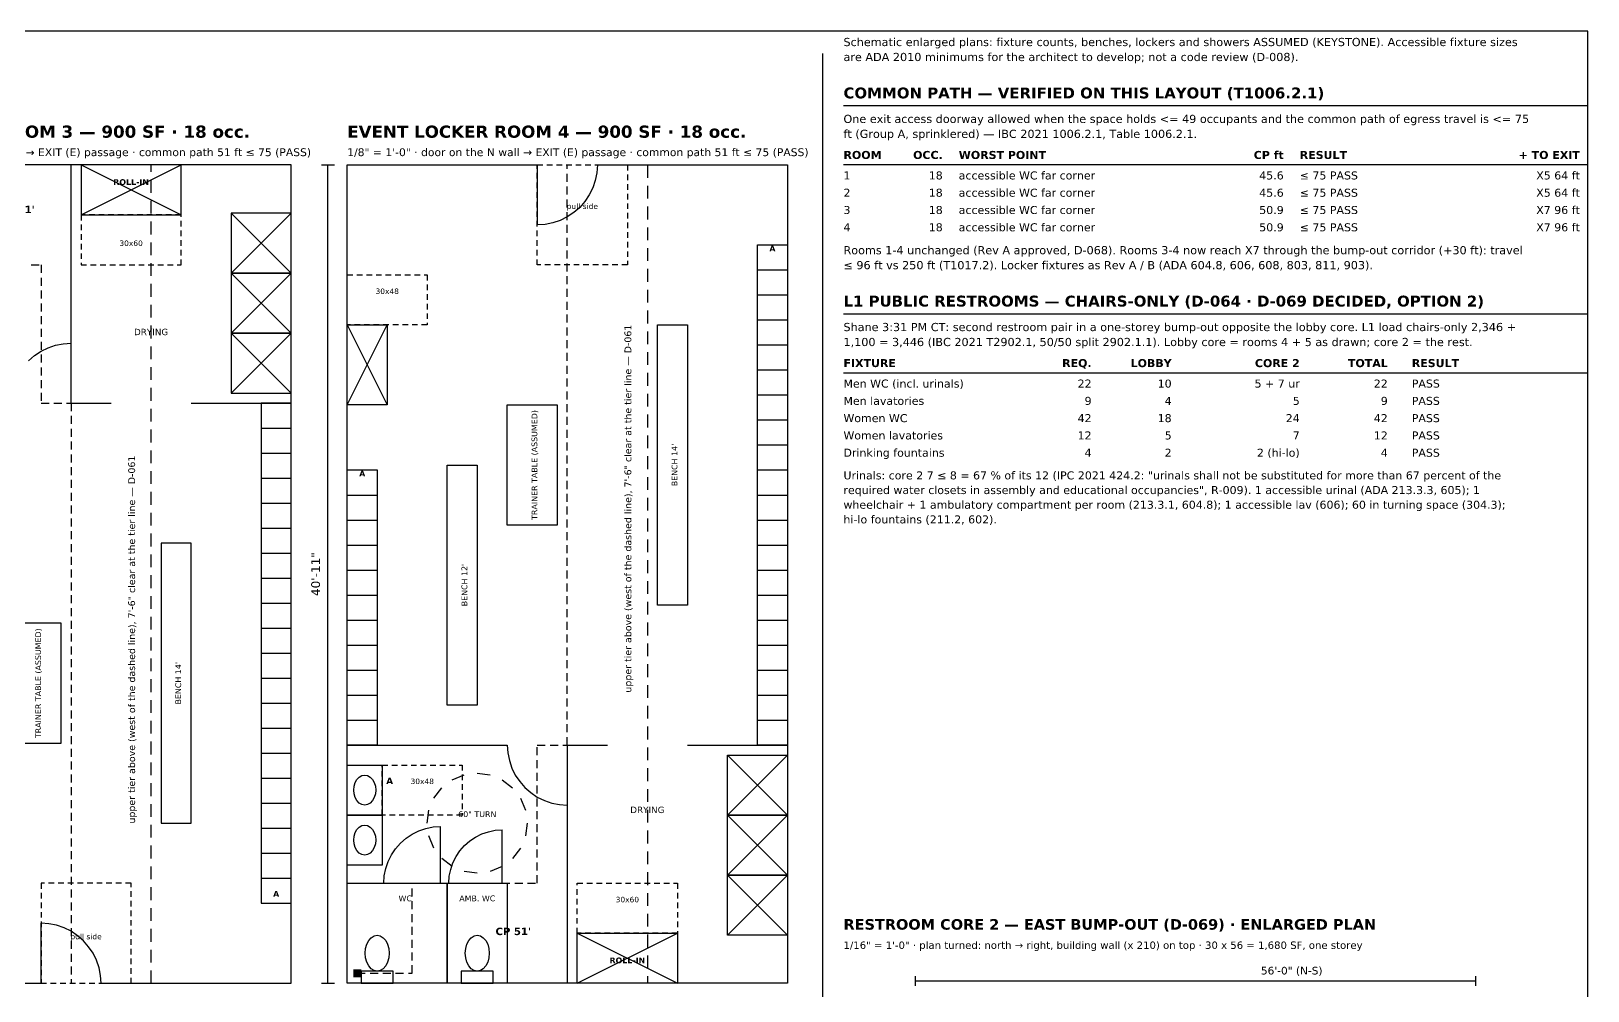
# Model space of a CAD drawing. Header units: inches. Extents: x 0.5 to 16.5, y 0.5 to 10.5.
# Drawn here: x 6.78 to 16.5, y 4.5 to 10.5 of the extents above; entities that cross this region are included whole.
import ezdxf
from ezdxf.enums import TextEntityAlignment as Align

# ---------------------------------------------------------------- set-up
doc = ezdxf.new("R2010")
doc.units = ezdxf.units.IN
doc.header["$MEASUREMENT"] = 0
for name, color, linetype in [('A-ANNO-DIMS', 7, 'Continuous'), ('A-ANNO-TEXT', 7, 'Continuous'), ('A-CLER-ADA', 7, 'Continuous'), ('A-DOOR', 7, 'Continuous'), ('A-WALL', 7, 'Continuous'), ('A-WALL-PRTN', 7, 'Continuous'), ('G-ANNO-TABL', 7, 'Continuous'), ('G-ANNO-TTLB', 7, 'Continuous'), ('LS-CPTH', 7, 'Continuous'), ('P-FIXT', 7, 'Continuous')]:
    doc.layers.add(name, color=color, linetype=linetype)
doc.styles.add('KS-BOLD', font='DejaVuSans-Bold.ttf')
doc.styles.add('KS-REG', font='DejaVuSans.ttf')

msp = doc.modelspace()

# ---------------------------------------------------------------- hatches: boundary and pattern name
at = {"layer": 'LS-CPTH', "true_color": 0x000000}
msp.add_hatch(color=7, dxfattribs=at).paths.add_polyline_path([(8.7875, 4.5875), (8.8375, 4.5875), (8.8375, 4.6375), (8.7875, 4.6375)])

# ---------------------------------------------------------------- linework, layer by layer
at = {"layer": 'A-ANNO-DIMS'}
for p, q in [((8.59, 9.6638), (8.67, 9.6638)), ((8.63, 4.55), (8.63, 9.6638)), ((12.3, 4.535), (12.3, 4.595)), ((15.8, 4.535), (15.8, 4.595)), ((8.59, 4.55), (8.67, 4.55)), ((12.3, 4.565), (15.8, 4.565))]:
    msp.add_line(p, q, dxfattribs=at)
at = {"layer": 'A-ANNO-TEXT'}
for p, q in [((11.72, 10.36), (11.72, 1.95)), ((11.85, 10.0346), (16.5, 10.0346)), ((7.525, 9.62), (7.525, 9.6638)), ((10.625, 9.6638), (10.625, 9.5838)), ((7.525, 9.49), (7.525, 9.57)), ((10.625, 9.5337), (10.625, 9.4537)), ((7.525, 9.36), (7.525, 9.44)), ((10.625, 9.4038), (10.625, 9.3238)), ((7.525, 9.23), (7.525, 9.31)), ((10.625, 9.2737), (10.625, 9.1937)), ((7.525, 9.1), (7.525, 9.18)), ((10.625, 9.1438), (10.625, 9.0638)), ((7.525, 8.97), (7.525, 9.05)), ((10.625, 9.0137), (10.625, 8.9337)), ((7.525, 8.84), (7.525, 8.92)), ((10.625, 8.8838), (10.625, 8.8038)), ((7.525, 8.71), (7.525, 8.79)), ((10.625, 8.7538), (10.625, 8.6738)), ((7.525, 8.58), (7.525, 8.66)), ((11.85, 8.7339), (16.5, 8.7339)), ((10.625, 8.6238), (10.625, 8.5437)), ((7.525, 8.45), (7.525, 8.53)), ((10.625, 8.4938), (10.625, 8.4138)), ((7.525, 8.32), (7.525, 8.4)), ((10.625, 8.3637), (10.625, 8.2837)), ((7.525, 8.19), (7.525, 8.27)), ((10.625, 8.2338), (10.625, 8.1538)), ((7.525, 8.06), (7.525, 8.14)), ((10.625, 8.1037), (10.625, 8.0237)), ((7.525, 7.93), (7.525, 8.01)), ((7.525, 7.8), (7.525, 7.88)), ((10.625, 7.9737), (10.625, 7.8937)), ((10.625, 7.8438), (10.625, 7.7637)), ((7.525, 7.67), (7.525, 7.75)), ((10.625, 7.7137), (10.625, 7.6337)), ((7.525, 7.54), (7.525, 7.62)), ((7.525, 7.41), (7.525, 7.49)), ((10.625, 7.5838), (10.625, 7.5038)), ((10.625, 7.4537), (10.625, 7.3737)), ((7.525, 7.28), (7.525, 7.36)), ((10.625, 7.3238), (10.625, 7.2438)), ((7.525, 7.15), (7.525, 7.23)), ((7.525, 7.02), (7.525, 7.1)), ((10.625, 7.1937), (10.625, 7.1137)), ((10.625, 7.0638), (10.625, 6.9838)), ((7.525, 6.89), (7.525, 6.97)), ((10.625, 6.9337), (10.625, 6.8537)), ((7.525, 6.76), (7.525, 6.84)), ((7.525, 6.63), (7.525, 6.71)), ((10.625, 6.8038), (10.625, 6.7238)), ((10.625, 6.6738), (10.625, 6.5938)), ((7.525, 6.5), (7.525, 6.58)), ((10.625, 6.5438), (10.625, 6.4638)), ((7.525, 6.37), (7.525, 6.45)), ((10.625, 6.4138), (10.625, 6.3338)), ((7.525, 6.24), (7.525, 6.32)), ((10.625, 6.2838), (10.625, 6.2038)), ((7.525, 6.11), (7.525, 6.19)), ((10.625, 6.1538), (10.625, 6.0738)), ((7.525, 5.98), (7.525, 6.06)), ((10.625, 6.0238), (10.625, 5.9438)), ((7.525, 5.85), (7.525, 5.93)), ((10.625, 5.8938), (10.625, 5.8138)), ((7.525, 5.72), (7.525, 5.8)), ((10.625, 5.7638), (10.625, 5.6838)), ((7.525, 5.59), (7.525, 5.67)), ((10.625, 5.6338), (10.625, 5.5538)), ((7.525, 5.46), (7.525, 5.54)), ((10.625, 5.5038), (10.625, 5.4238)), ((7.525, 5.33), (7.525, 5.41)), ((10.625, 5.3738), (10.625, 5.2938)), ((7.525, 5.2), (7.525, 5.28)), ((10.625, 5.2438), (10.625, 5.1638)), ((7.525, 5.07), (7.525, 5.15)), ((10.625, 5.1138), (10.625, 5.0338)), ((7.525, 4.94), (7.525, 5.02)), ((10.625, 4.9838), (10.625, 4.9038)), ((7.525, 4.81), (7.525, 4.89)), ((10.625, 4.8538), (10.625, 4.7738)), ((7.525, 4.68), (7.525, 4.76)), ((10.625, 4.7238), (10.625, 4.6438)), ((7.525, 4.55), (7.525, 4.63)), ((10.625, 4.5938), (10.625, 4.55))]:
    msp.add_line(p, q, dxfattribs=at)
at = {"layer": 'A-CLER-ADA'}
for p, q in [((9.9375, 9.6638), (9.9725, 9.6638)), ((9.9375, 9.6387), (9.9375, 9.6638)), ((9.9975, 9.6638), (10.0325, 9.6638)), ((10.0575, 9.6638), (10.0925, 9.6638)), ((10.1175, 9.6638), (10.1525, 9.6638)), ((10.1775, 9.6638), (10.2125, 9.6638)), ((10.2375, 9.6638), (10.2725, 9.6638)), ((10.2975, 9.6638), (10.3325, 9.6638)), ((10.3575, 9.6638), (10.3925, 9.6638)), ((10.4175, 9.6638), (10.4525, 9.6638)), ((10.4775, 9.6638), (10.5, 9.6638)), ((10.5, 9.6638), (10.5, 9.6288)), ((9.9375, 9.5788), (9.9375, 9.6138)), ((9.9375, 9.5188), (9.9375, 9.5538)), ((10.5, 9.6037), (10.5, 9.5687)), ((10.5, 9.5438), (10.5, 9.5088)), ((9.9375, 9.4588), (9.9375, 9.4938)), ((9.9375, 9.3987), (9.9375, 9.4337)), ((10.5, 9.4838), (10.5, 9.4487)), ((7.1125, 9.3513), (7.0875, 9.3513)), ((7.0875, 9.3513), (7.0875, 9.3163)), ((7.1725, 9.3513), (7.1375, 9.3513)), ((7.2325, 9.3513), (7.1975, 9.3513)), ((7.2925, 9.3513), (7.2575, 9.3513)), ((7.3525, 9.3513), (7.3175, 9.3513)), ((7.4125, 9.3513), (7.3775, 9.3513)), ((7.4725, 9.3513), (7.4375, 9.3513)), ((7.5325, 9.3513), (7.4975, 9.3513)), ((7.5925, 9.3513), (7.5575, 9.3513)), ((7.6525, 9.3513), (7.6175, 9.3513)), ((7.7125, 9.3513), (7.6775, 9.3513)), ((7.7125, 9.3388), (7.7125, 9.3513)), ((9.9375, 9.3388), (9.9375, 9.3737)), ((10.5, 9.4238), (10.5, 9.3887)), ((10.5, 9.3637), (10.5, 9.3287)), ((7.0875, 9.2912), (7.0875, 9.2562)), ((7.7125, 9.2788), (7.7125, 9.3138)), ((7.7125, 9.2188), (7.7125, 9.2538)), ((9.9375, 9.2788), (9.9375, 9.3138)), ((9.9375, 9.2188), (9.9375, 9.2538)), ((10.5, 9.3038), (10.5, 9.2688)), ((10.5, 9.2438), (10.5, 9.2087)), ((7.0875, 9.2313), (7.0875, 9.1963)), ((7.0875, 9.1713), (7.0875, 9.1363)), ((7.7125, 9.1587), (7.7125, 9.1937)), ((9.9375, 9.1587), (9.9375, 9.1937)), ((10.5, 9.1837), (10.5, 9.1487)), ((7.0875, 9.1113), (7.0875, 9.0762)), ((7.0875, 9.0512), (7.0875, 9.0388)), ((7.7125, 9.0988), (7.7125, 9.1337)), ((7.7125, 9.0388), (7.7125, 9.0738)), ((9.9375, 9.0988), (9.9375, 9.1337)), ((9.9375, 9.0388), (9.9375, 9.0738)), ((10.5, 9.1237), (10.5, 9.0887)), ((10.5, 9.0638), (10.5, 9.0388)), ((7.0875, 9.0388), (7.1225, 9.0388)), ((7.1475, 9.0388), (7.1825, 9.0388)), ((7.2075, 9.0388), (7.2425, 9.0388)), ((7.2675, 9.0388), (7.3025, 9.0388)), ((7.3275, 9.0388), (7.3625, 9.0388)), ((7.3875, 9.0388), (7.4225, 9.0388)), ((7.4475, 9.0388), (7.4825, 9.0388)), ((7.5075, 9.0388), (7.5425, 9.0388)), ((7.5675, 9.0388), (7.6025, 9.0388)), ((7.6275, 9.0388), (7.6625, 9.0388)), ((7.6875, 9.0388), (7.7125, 9.0388)), ((8.75, 8.9763), (8.785, 8.9763)), ((8.75, 8.9638), (8.75, 8.9763)), ((8.81, 8.9763), (8.845, 8.9763)), ((8.87, 8.9763), (8.905, 8.9763)), ((8.93, 8.9763), (8.965, 8.9763)), ((8.99, 8.9763), (9.025, 8.9763)), ((9.05, 8.9763), (9.085, 8.9763)), ((9.11, 8.9763), (9.145, 8.9763)), ((9.17, 8.9763), (9.205, 8.9763)), ((9.23, 8.9763), (9.25, 8.9763)), ((9.25, 8.9763), (9.25, 8.9413)), ((9.96, 9.0388), (9.9375, 9.0388)), ((10.02, 9.0388), (9.985, 9.0388)), ((10.08, 9.0388), (10.045, 9.0388)), ((10.14, 9.0388), (10.105, 9.0388)), ((10.2, 9.0388), (10.165, 9.0388)), ((10.26, 9.0388), (10.225, 9.0388)), ((10.32, 9.0388), (10.285, 9.0388)), ((10.38, 9.0388), (10.345, 9.0388)), ((10.44, 9.0388), (10.405, 9.0388)), ((10.5, 9.0388), (10.465, 9.0388)), ((8.75, 8.9038), (8.75, 8.9388)), ((8.75, 8.8438), (8.75, 8.8788)), ((9.25, 8.9162), (9.25, 8.8812)), ((9.25, 8.8563), (9.25, 8.8213)), ((8.75, 8.7837), (8.75, 8.8187)), ((8.75, 8.7238), (8.75, 8.7587)), ((9.25, 8.7963), (9.25, 8.7613)), ((8.75, 8.6638), (8.75, 8.6988)), ((8.77, 8.6638), (8.75, 8.6638)), ((8.83, 8.6638), (8.795, 8.6638)), ((8.89, 8.6638), (8.855, 8.6638)), ((8.95, 8.6638), (8.915, 8.6638)), ((9.01, 8.6638), (8.975, 8.6638)), ((9.07, 8.6638), (9.035, 8.6638)), ((9.13, 8.6638), (9.095, 8.6638)), ((9.19, 8.6638), (9.155, 8.6638)), ((9.25, 8.6638), (9.215, 8.6638)), ((9.25, 8.7363), (9.25, 8.7012)), ((9.25, 8.6762), (9.25, 8.6638)), ((8.9687, 5.9137), (9.0038, 5.9137)), ((8.9687, 5.9012), (8.9687, 5.9137)), ((8.9687, 5.8412), (8.9687, 5.8762)), ((9.0288, 5.9137), (9.0638, 5.9137)), ((9.0887, 5.9137), (9.1237, 5.9137)), ((9.1487, 5.9137), (9.1837, 5.9137)), ((9.2087, 5.9137), (9.2438, 5.9137)), ((9.2688, 5.9137), (9.3038, 5.9137)), ((9.3287, 5.9137), (9.3637, 5.9137)), ((9.3887, 5.9137), (9.4238, 5.9137)), ((9.4062, 5.8219), (9.4816, 5.8531)), ((9.4487, 5.9137), (9.4688, 5.9137)), ((9.4688, 5.9137), (9.4688, 5.8787)), ((9.4688, 5.8537), (9.4688, 5.8187)), ((9.5625, 5.8637), (9.6434, 5.8531)), ((8.9687, 5.7812), (8.9687, 5.8162)), ((8.9687, 5.7212), (8.9687, 5.7562)), ((9.2919, 5.7075), (9.3415, 5.7722)), ((9.4688, 5.7937), (9.4688, 5.7587)), ((9.7188, 5.8219), (9.7835, 5.7722)), ((8.9687, 5.6612), (8.9687, 5.6962)), ((9.4688, 5.7337), (9.4688, 5.6987)), ((9.4688, 5.6737), (9.4688, 5.6387)), ((9.8331, 5.7075), (9.8644, 5.6321)), ((8.9687, 5.6012), (8.9687, 5.6362)), ((8.9887, 5.6012), (8.9687, 5.6012)), ((9.0487, 5.6012), (9.0137, 5.6012)), ((9.1088, 5.6012), (9.0738, 5.6012)), ((9.1687, 5.6012), (9.1337, 5.6012)), ((9.2287, 5.6012), (9.1937, 5.6012)), ((9.25, 5.5512), (9.2606, 5.6321)), ((9.2887, 5.6012), (9.2538, 5.6012)), ((9.3488, 5.6012), (9.3138, 5.6012)), ((9.4087, 5.6012), (9.3737, 5.6012)), ((9.4688, 5.6012), (9.4337, 5.6012)), ((9.4688, 5.6137), (9.4688, 5.6012)), ((9.875, 5.5512), (9.8644, 5.4704)), ((9.2919, 5.395), (9.2606, 5.4704)), ((9.8331, 5.395), (9.7835, 5.3303)), ((9.4062, 5.2806), (9.3415, 5.3303)), ((9.7188, 5.2806), (9.6434, 5.2494)), ((6.86, 5.175), (6.8375, 5.175)), ((6.8375, 5.175), (6.8375, 5.14)), ((6.92, 5.175), (6.885, 5.175)), ((6.98, 5.175), (6.945, 5.175)), ((7.04, 5.175), (7.005, 5.175)), ((7.1, 5.175), (7.065, 5.175)), ((7.16, 5.175), (7.125, 5.175)), ((7.22, 5.175), (7.185, 5.175)), ((7.28, 5.175), (7.245, 5.175)), ((7.34, 5.175), (7.305, 5.175)), ((7.4, 5.175), (7.365, 5.175)), ((7.4, 5.15), (7.4, 5.175)), ((9.5625, 5.2387), (9.4816, 5.2494)), ((10.1875, 5.175), (10.2225, 5.175)), ((10.1875, 5.1625), (10.1875, 5.175)), ((10.2475, 5.175), (10.2825, 5.175)), ((10.3075, 5.175), (10.3425, 5.175)), ((10.3675, 5.175), (10.4025, 5.175)), ((10.4275, 5.175), (10.4625, 5.175)), ((10.4875, 5.175), (10.5225, 5.175)), ((10.5475, 5.175), (10.5825, 5.175)), ((10.6075, 5.175), (10.6425, 5.175)), ((10.6675, 5.175), (10.7025, 5.175)), ((10.7275, 5.175), (10.7625, 5.175)), ((10.7875, 5.175), (10.8125, 5.175)), ((10.8125, 5.175), (10.8125, 5.14)), ((6.8375, 5.115), (6.8375, 5.08)), ((7.4, 5.09), (7.4, 5.125)), ((7.4, 5.03), (7.4, 5.065)), ((10.1875, 5.1025), (10.1875, 5.1375)), ((10.1875, 5.0425), (10.1875, 5.0775)), ((10.8125, 5.115), (10.8125, 5.08)), ((6.8375, 5.055), (6.8375, 5.02)), ((6.8375, 4.995), (6.8375, 4.96)), ((7.4, 4.97), (7.4, 5.005)), ((10.1875, 4.9825), (10.1875, 5.0175)), ((10.8125, 5.055), (10.8125, 5.02)), ((10.8125, 4.995), (10.8125, 4.96)), ((6.8375, 4.935), (6.8375, 4.9)), ((6.8375, 4.875), (6.8375, 4.84)), ((7.4, 4.91), (7.4, 4.945)), ((7.4, 4.85), (7.4, 4.885)), ((10.1875, 4.9225), (10.1875, 4.9575)), ((10.1875, 4.8625), (10.1875, 4.8975)), ((10.2125, 4.8625), (10.1875, 4.8625)), ((10.2725, 4.8625), (10.2375, 4.8625)), ((10.3325, 4.8625), (10.2975, 4.8625)), ((10.3925, 4.8625), (10.3575, 4.8625)), ((10.4525, 4.8625), (10.4175, 4.8625)), ((10.5125, 4.8625), (10.4775, 4.8625)), ((10.5725, 4.8625), (10.5375, 4.8625)), ((10.6325, 4.8625), (10.5975, 4.8625)), ((10.6925, 4.8625), (10.6575, 4.8625)), ((10.7525, 4.8625), (10.7175, 4.8625)), ((10.8125, 4.8625), (10.7775, 4.8625)), ((10.8125, 4.935), (10.8125, 4.9)), ((10.8125, 4.875), (10.8125, 4.8625)), ((6.8375, 4.815), (6.8375, 4.78)), ((7.4, 4.79), (7.4, 4.825)), ((7.4, 4.73), (7.4, 4.765)), ((6.8375, 4.755), (6.8375, 4.72)), ((6.8375, 4.695), (6.8375, 4.66)), ((7.4, 4.67), (7.4, 4.705)), ((6.8375, 4.635), (6.8375, 4.6)), ((6.8375, 4.575), (6.8375, 4.55)), ((7.4, 4.61), (7.4, 4.645)), ((7.4, 4.55), (7.4, 4.585)), ((6.8375, 4.55), (6.8725, 4.55)), ((6.8975, 4.55), (6.9325, 4.55)), ((6.9575, 4.55), (6.9925, 4.55)), ((7.0175, 4.55), (7.0525, 4.55)), ((7.0775, 4.55), (7.1125, 4.55)), ((7.1375, 4.55), (7.1725, 4.55)), ((7.1975, 4.55), (7.2325, 4.55)), ((7.2575, 4.55), (7.2925, 4.55)), ((7.3175, 4.55), (7.3525, 4.55)), ((7.3775, 4.55), (7.4, 4.55))]:
    msp.add_line(p, q, dxfattribs=at)
at = {"layer": 'A-DOOR'}
for p, q in [((9.9375, 9.6638), (9.9375, 9.2887)), ((10.3125, 9.6638), (10.3093, 9.6148)), ((10.2997, 9.5667), (10.284, 9.5202)), ((10.3093, 9.6148), (10.2997, 9.5667)), ((10.235, 9.4355), (10.2027, 9.3986)), ((10.2623, 9.4763), (10.235, 9.4355)), ((10.284, 9.5202), (10.2623, 9.4763)), ((10.125, 9.339), (10.081, 9.3173)), ((10.1658, 9.3662), (10.125, 9.339)), ((10.2027, 9.3986), (10.1658, 9.3662)), ((9.9864, 9.292), (9.9375, 9.2887)), ((10.0346, 9.3015), (9.9864, 9.292)), ((10.081, 9.3173), (10.0346, 9.3015)), ((6.7598, 8.4402), (6.7967, 8.4725)), ((6.7967, 8.4725), (6.8375, 8.4998)), ((6.8375, 8.4998), (6.8815, 8.5215)), ((6.8815, 8.5215), (6.9279, 8.5372)), ((6.9279, 8.5372), (6.9761, 8.5468)), ((6.9761, 8.5468), (7.025, 8.55)), ((7.025, 8.175), (7.025, 8.55)), ((9.75, 6.0387), (9.7532, 5.9898)), ((10.125, 6.0387), (10.125, 5.6637)), ((9.7532, 5.9898), (9.7628, 5.9417)), ((9.7628, 5.9417), (9.7785, 5.8952)), ((9.7785, 5.8952), (9.8002, 5.8512)), ((9.8002, 5.8512), (9.8275, 5.8105)), ((9.8275, 5.8105), (9.8598, 5.7736)), ((9.8598, 5.7736), (9.8967, 5.7412)), ((9.8967, 5.7412), (9.9375, 5.714)), ((9.9375, 5.714), (9.9815, 5.6923)), ((9.9815, 5.6923), (10.0279, 5.6765)), ((10.0279, 5.6765), (10.0761, 5.667)), ((10.0761, 5.667), (10.125, 5.6637)), ((9.0827, 5.426), (9.1176, 5.4566)), ((9.1176, 5.4566), (9.1562, 5.4824)), ((9.1562, 5.4824), (9.1979, 5.503)), ((9.1979, 5.503), (9.2419, 5.5179)), ((9.2419, 5.5179), (9.2874, 5.527)), ((9.2874, 5.527), (9.3338, 5.53)), ((9.3338, 5.175), (9.3338, 5.53)), ((9.5156, 5.4398), (9.5519, 5.464)), ((9.5519, 5.464), (9.591, 5.4833)), ((9.591, 5.4833), (9.6324, 5.4974)), ((9.6324, 5.4974), (9.6752, 5.5059)), ((9.6752, 5.5059), (9.7188, 5.5088)), ((9.7188, 5.175), (9.7188, 5.5088)), ((9.0058, 5.3109), (9.0263, 5.3525)), ((9.0263, 5.3525), (9.0521, 5.3911)), ((9.0521, 5.3911), (9.0827, 5.426)), ((9.4297, 5.3419), (9.454, 5.3782)), ((9.454, 5.3782), (9.4828, 5.411)), ((9.4828, 5.411), (9.5156, 5.4398)), ((8.9818, 5.2213), (8.9908, 5.2669)), ((8.9908, 5.2669), (9.0058, 5.3109)), ((9.3879, 5.2186), (9.3964, 5.2614)), ((9.3964, 5.2614), (9.4104, 5.3027)), ((9.4104, 5.3027), (9.4297, 5.3419)), ((8.9787, 5.175), (8.9818, 5.2213)), ((9.385, 5.175), (9.3879, 5.2186)), ((6.8375, 4.55), (6.8375, 4.925)), ((6.8864, 4.9218), (6.8375, 4.925)), ((6.9346, 4.9122), (6.8864, 4.9218)), ((6.981, 4.8965), (6.9346, 4.9122)), ((7.025, 4.8748), (6.981, 4.8965)), ((7.0658, 4.8475), (7.025, 4.8748)), ((7.1027, 4.8152), (7.0658, 4.8475)), ((7.135, 4.7783), (7.1027, 4.8152)), ((7.1623, 4.7375), (7.135, 4.7783)), ((7.184, 4.6935), (7.1623, 4.7375)), ((7.1997, 4.6471), (7.184, 4.6935)), ((7.2093, 4.5989), (7.1997, 4.6471)), ((7.2125, 4.55), (7.2093, 4.5989))]:
    msp.add_line(p, q, dxfattribs=at)
at = {"layer": 'A-WALL'}
for p, q in [((8.4, 9.6638), (5.65, 9.6638)), ((8.4, 4.55), (8.4, 9.6638)), ((8.75, 9.6638), (9.9375, 9.6638)), ((8.75, 4.55), (8.75, 9.6638)), ((10.3125, 9.6638), (11.5, 9.6638)), ((11.5, 9.6638), (11.5, 4.55)), ((5.65, 4.55), (6.8375, 4.55)), ((7.2125, 4.55), (8.4, 4.55)), ((11.5, 4.55), (8.75, 4.55))]:
    msp.add_line(p, q, dxfattribs=at)
at = {"layer": 'A-WALL-PRTN'}
for p, q in [((7.025, 8.175), (7.025, 9.6638)), ((7.025, 8.175), (7.275, 8.175)), ((7.775, 8.175), (8.4, 8.175)), ((8.75, 6.0387), (9.75, 6.0387)), ((10.125, 6.0387), (10.375, 6.0387)), ((10.125, 6.0387), (10.125, 4.55)), ((10.875, 6.0387), (11.5, 6.0387)), ((8.75, 5.175), (8.9787, 5.175)), ((8.75, 5.175), (9.375, 5.175)), ((8.75, 4.55), (8.75, 5.175)), ((9.3338, 5.175), (9.385, 5.175)), ((9.375, 5.175), (9.375, 4.55)), ((9.375, 5.175), (9.375, 4.55)), ((9.375, 5.175), (9.75, 5.175)), ((9.375, 4.55), (9.375, 5.175)), ((9.7188, 5.175), (9.75, 5.175)), ((9.75, 5.175), (9.75, 4.55)), ((9.75, 5.175), (9.75, 4.55)), ((9.375, 4.55), (8.75, 4.55)), ((9.75, 4.55), (9.375, 4.55))]:
    msp.add_line(p, q, dxfattribs=at)
at = {"layer": 'G-ANNO-TABL'}
for p, q in [((11.85, 9.6662), (16.5, 9.6662)), ((11.85, 8.3655), (16.5, 8.3655))]:
    msp.add_line(p, q, dxfattribs=at)
at = {"layer": 'G-ANNO-TTLB'}
msp.add_lwpolyline([(0.5, 0.5), (16.5, 0.5), (16.5, 10.5), (0.5, 10.5)], close=True, dxfattribs=at)
at = {"layer": 'LS-CPTH'}
for p, q in [((10.125, 9.6387), (10.125, 9.6638)), ((10.125, 9.5587), (10.125, 9.6087)), ((10.125, 9.4787), (10.125, 9.5287)), ((10.125, 9.3987), (10.125, 9.4487)), ((10.125, 9.3187), (10.125, 9.3687)), ((10.125, 9.2387), (10.125, 9.2887)), ((10.125, 9.1587), (10.125, 9.2087)), ((10.125, 9.0787), (10.125, 9.1287)), ((10.125, 8.9987), (10.125, 9.0487)), ((6.7763, 9.0388), (6.8263, 9.0388)), ((6.8375, 9.0388), (6.8375, 8.9887)), ((6.8375, 8.9588), (6.8375, 8.9087)), ((10.125, 8.9187), (10.125, 8.9687)), ((6.8375, 8.8788), (6.8375, 8.8287)), ((10.125, 8.8387), (10.125, 8.8887)), ((6.8375, 8.7988), (6.8375, 8.7488)), ((10.125, 8.7587), (10.125, 8.8087)), ((6.8375, 8.7188), (6.8375, 8.6688)), ((10.125, 8.6787), (10.125, 8.7287)), ((6.8375, 8.6387), (6.8375, 8.5888)), ((6.8375, 8.5587), (6.8375, 8.5088)), ((10.125, 8.5987), (10.125, 8.6487)), ((10.125, 8.5187), (10.125, 8.5687)), ((6.8375, 8.4787), (6.8375, 8.4288)), ((10.125, 8.4387), (10.125, 8.4887)), ((6.8375, 8.3987), (6.8375, 8.3488)), ((10.125, 8.3587), (10.125, 8.4087)), ((6.8375, 8.3187), (6.8375, 8.2688)), ((10.125, 8.2787), (10.125, 8.3287)), ((6.8375, 8.2387), (6.8375, 8.1888)), ((6.8375, 8.175), (6.8875, 8.175)), ((6.9175, 8.175), (6.9675, 8.175)), ((6.9975, 8.175), (7.025, 8.175)), ((7.025, 8.175), (7.025, 8.125)), ((10.125, 8.1988), (10.125, 8.2487)), ((10.125, 8.1188), (10.125, 8.1687)), ((7.025, 8.095), (7.025, 8.045)), ((10.125, 8.0388), (10.125, 8.0888)), ((7.025, 8.015), (7.025, 7.965)), ((10.125, 7.9588), (10.125, 8.0088)), ((7.025, 7.935), (7.025, 7.885)), ((10.125, 7.8788), (10.125, 7.9288)), ((7.025, 7.855), (7.025, 7.805)), ((10.125, 7.7988), (10.125, 7.8488)), ((7.025, 7.775), (7.025, 7.725)), ((7.025, 7.695), (7.025, 7.645)), ((10.125, 7.7188), (10.125, 7.7688)), ((10.125, 7.6387), (10.125, 7.6888)), ((7.025, 7.615), (7.025, 7.565)), ((10.125, 7.5587), (10.125, 7.6088)), ((7.025, 7.535), (7.025, 7.485)), ((10.125, 7.4787), (10.125, 7.5288)), ((7.025, 7.455), (7.025, 7.405)), ((10.125, 7.3987), (10.125, 7.4488)), ((7.025, 7.375), (7.025, 7.325)), ((7.025, 7.295), (7.025, 7.245)), ((10.125, 7.3187), (10.125, 7.3688)), ((7.025, 7.215), (7.025, 7.165)), ((10.125, 7.2387), (10.125, 7.2887)), ((10.125, 7.1587), (10.125, 7.2088)), ((7.025, 7.135), (7.025, 7.085)), ((10.125, 7.0787), (10.125, 7.1288)), ((7.025, 7.055), (7.025, 7.005)), ((10.125, 6.9987), (10.125, 7.0488)), ((7.025, 6.975), (7.025, 6.925)), ((10.125, 6.9187), (10.125, 6.9688)), ((7.025, 6.895), (7.025, 6.845)), ((7.025, 6.815), (7.025, 6.765)), ((10.125, 6.8387), (10.125, 6.8887)), ((10.125, 6.7587), (10.125, 6.8087)), ((7.025, 6.735), (7.025, 6.685)), ((10.125, 6.6787), (10.125, 6.7287)), ((7.025, 6.655), (7.025, 6.605)), ((10.125, 6.5987), (10.125, 6.6487)), ((7.025, 6.575), (7.025, 6.525)), ((10.125, 6.5187), (10.125, 6.5687)), ((7.025, 6.495), (7.025, 6.445)), ((10.125, 6.4387), (10.125, 6.4887)), ((7.025, 6.415), (7.025, 6.365)), ((7.025, 6.335), (7.025, 6.285)), ((10.125, 6.3587), (10.125, 6.4087)), ((10.125, 6.2787), (10.125, 6.3287)), ((7.025, 6.255), (7.025, 6.205)), ((10.125, 6.1987), (10.125, 6.2487)), ((7.025, 6.175), (7.025, 6.125)), ((10.125, 6.1187), (10.125, 6.1687)), ((7.025, 6.095), (7.025, 6.045)), ((9.9375, 6.0387), (9.9875, 6.0387)), ((10.0175, 6.0387), (10.0675, 6.0387)), ((10.0975, 6.0387), (10.125, 6.0387)), ((10.125, 6.0387), (10.125, 6.0887)), ((7.025, 6.015), (7.025, 5.965)), ((7.025, 5.935), (7.025, 5.885)), ((9.9375, 5.975), (9.9375, 6.025)), ((9.9375, 5.895), (9.9375, 5.945)), ((7.025, 5.855), (7.025, 5.805)), ((9.9375, 5.815), (9.9375, 5.865)), ((7.025, 5.775), (7.025, 5.725)), ((9.9375, 5.735), (9.9375, 5.785)), ((7.025, 5.695), (7.025, 5.645)), ((9.9375, 5.655), (9.9375, 5.705)), ((7.025, 5.615), (7.025, 5.565)), ((9.9375, 5.575), (9.9375, 5.625)), ((9.9375, 5.495), (9.9375, 5.545)), ((7.025, 5.535), (7.025, 5.485)), ((7.025, 5.455), (7.025, 5.405)), ((9.9375, 5.415), (9.9375, 5.465)), ((7.025, 5.375), (7.025, 5.325)), ((9.9375, 5.335), (9.9375, 5.385)), ((7.025, 5.295), (7.025, 5.245)), ((9.9375, 5.255), (9.9375, 5.305)), ((7.025, 5.215), (7.025, 5.165)), ((9.1562, 5.1725), (9.1562, 5.175)), ((9.1562, 5.175), (9.2063, 5.175)), ((9.2363, 5.175), (9.2863, 5.175)), ((9.3163, 5.175), (9.3663, 5.175)), ((9.3963, 5.175), (9.4462, 5.175)), ((9.4763, 5.175), (9.5262, 5.175)), ((9.5563, 5.175), (9.6062, 5.175)), ((9.6363, 5.175), (9.6862, 5.175)), ((9.7163, 5.175), (9.7662, 5.175)), ((9.7963, 5.175), (9.8462, 5.175)), ((9.8763, 5.175), (9.9262, 5.175)), ((9.9375, 5.175), (9.9375, 5.225)), ((7.025, 5.135), (7.025, 5.085)), ((9.1562, 5.0925), (9.1562, 5.1425)), ((9.1562, 5.0125), (9.1562, 5.0625)), ((7.025, 5.055), (7.025, 5.005)), ((7.025, 4.975), (7.025, 4.925)), ((9.1562, 4.9325), (9.1562, 4.9825)), ((7.025, 4.895), (7.025, 4.845)), ((9.1562, 4.8525), (9.1562, 4.9025)), ((7.025, 4.815), (7.025, 4.765)), ((9.1562, 4.7725), (9.1562, 4.8225)), ((7.025, 4.735), (7.025, 4.685)), ((9.1562, 4.6925), (9.1562, 4.7425)), ((7.025, 4.655), (7.025, 4.605)), ((7.025, 4.575), (7.025, 4.55)), ((8.8125, 4.6125), (8.8625, 4.6125)), ((8.8925, 4.6125), (8.9425, 4.6125)), ((8.9725, 4.6125), (9.0225, 4.6125)), ((9.0525, 4.6125), (9.1025, 4.6125)), ((9.1325, 4.6125), (9.1562, 4.6125)), ((9.1562, 4.6125), (9.1562, 4.6625))]:
    msp.add_line(p, q, dxfattribs=at)
at = {"layer": 'P-FIXT'}
for p, q in [((7.7125, 9.6638), (7.0875, 9.6638)), ((7.0875, 9.6638), (7.0875, 9.3513)), ((7.0875, 9.3513), (7.7125, 9.6638)), ((7.0875, 9.6638), (7.7125, 9.3513)), ((7.7125, 9.3513), (7.7125, 9.6638)), ((7.0875, 9.3513), (7.7125, 9.3513)), ((8.4, 9.3625), (8.025, 9.3625)), ((8.025, 9.3625), (8.025, 8.9875)), ((8.025, 8.9875), (8.4, 9.3625)), ((8.025, 9.3625), (8.4, 8.9875)), ((8.4, 8.9875), (8.4, 9.3625)), ((11.3125, 9.1638), (11.5, 9.1638)), ((11.3125, 6.0387), (11.3125, 9.1638)), ((11.5, 9.1638), (11.5, 6.0387)), ((8.4, 8.9875), (8.025, 8.9875)), ((8.025, 8.9875), (8.025, 8.6125)), ((8.025, 8.6125), (8.4, 8.9875)), ((8.025, 8.9875), (8.4, 8.6125)), ((8.025, 8.9875), (8.4, 8.9875)), ((8.4, 8.6125), (8.4, 8.9875)), ((11.3125, 9.0075), (11.5, 9.0075)), ((11.3125, 8.8513), (11.5, 8.8513)), ((8.75, 8.6638), (9, 8.6638)), ((8.75, 8.1638), (8.75, 8.6638)), ((8.75, 8.6638), (9, 8.1638)), ((8.75, 8.1638), (9, 8.6638)), ((9, 8.6638), (9, 8.1638)), ((10.6875, 8.6638), (10.875, 8.6638)), ((10.6875, 6.9137), (10.6875, 8.6638)), ((10.875, 8.6638), (10.875, 6.9137)), ((11.3125, 8.695), (11.5, 8.695)), ((8.4, 8.6125), (8.025, 8.6125)), ((8.025, 8.6125), (8.025, 8.2375)), ((8.025, 8.2375), (8.4, 8.6125)), ((8.025, 8.6125), (8.4, 8.2375)), ((8.025, 8.6125), (8.4, 8.6125)), ((8.4, 8.2375), (8.4, 8.6125)), ((11.3125, 8.5388), (11.5, 8.5388)), ((11.3125, 8.3825), (11.5, 8.3825)), ((8.025, 8.2375), (8.4, 8.2375)), ((8.4, 8.175), (8.2125, 8.175)), ((8.2125, 8.175), (8.2125, 5.05)), ((8.4, 5.05), (8.4, 8.175)), ((11.3125, 8.2263), (11.5, 8.2263)), ((9, 8.1638), (8.75, 8.1638)), ((9.75, 8.1638), (10.0625, 8.1638)), ((9.75, 7.4137), (9.75, 8.1638)), ((10.0625, 8.1638), (10.0625, 7.4137)), ((8.2125, 8.0188), (8.4, 8.0188)), ((11.3125, 8.07), (11.5, 8.07)), ((11.3125, 7.9137), (11.5, 7.9137)), ((8.2125, 7.8625), (8.4, 7.8625)), ((9.375, 7.7887), (9.5625, 7.7887)), ((9.375, 6.2887), (9.375, 7.7887)), ((9.5625, 7.7887), (9.5625, 6.2887)), ((8.2125, 7.7062), (8.4, 7.7062)), ((8.75, 7.7575), (8.9375, 7.7575)), ((8.75, 6.0387), (8.75, 7.7575)), ((8.9375, 7.7575), (8.9375, 6.0387)), ((11.3125, 7.7575), (11.5, 7.7575)), ((8.75, 7.6012), (8.9375, 7.6012)), ((11.3125, 7.6012), (11.5, 7.6012)), ((8.2125, 7.55), (8.4, 7.55)), ((8.2125, 7.3937), (8.4, 7.3937)), ((8.75, 7.445), (8.9375, 7.445)), ((10.0625, 7.4137), (9.75, 7.4137)), ((11.3125, 7.445), (11.5, 7.445)), ((7.775, 7.3), (7.5875, 7.3)), ((7.5875, 7.3), (7.5875, 5.55)), ((7.775, 5.55), (7.775, 7.3)), ((8.2125, 7.2375), (8.4, 7.2375)), ((8.75, 7.2887), (8.9375, 7.2887)), ((11.3125, 7.2887), (11.5, 7.2887)), ((8.75, 7.1325), (8.9375, 7.1325)), ((11.3125, 7.1325), (11.5, 7.1325)), ((8.2125, 7.0812), (8.4, 7.0812)), ((8.2125, 6.925), (8.4, 6.925)), ((8.75, 6.9762), (8.9375, 6.9762)), ((10.875, 6.9137), (10.6875, 6.9137)), ((11.3125, 6.9762), (11.5, 6.9762)), ((8.75, 6.82), (8.9375, 6.82)), ((11.3125, 6.82), (11.5, 6.82)), ((6.9625, 6.8), (6.65, 6.8)), ((6.9625, 6.05), (6.9625, 6.8)), ((8.2125, 6.7687), (8.4, 6.7687)), ((8.75, 6.6637), (8.9375, 6.6637)), ((11.3125, 6.6637), (11.5, 6.6637)), ((8.2125, 6.6125), (8.4, 6.6125)), ((8.2125, 6.4562), (8.4, 6.4562)), ((8.75, 6.5075), (8.9375, 6.5075)), ((11.3125, 6.5075), (11.5, 6.5075)), ((8.75, 6.3512), (8.9375, 6.3512)), ((11.3125, 6.3512), (11.5, 6.3512)), ((8.2125, 6.3), (8.4, 6.3)), ((9.5625, 6.2887), (9.375, 6.2887)), ((8.2125, 6.1437), (8.4, 6.1437)), ((8.75, 6.195), (8.9375, 6.195)), ((11.3125, 6.195), (11.5, 6.195)), ((6.65, 6.05), (6.9625, 6.05)), ((8.9375, 6.0387), (8.75, 6.0387)), ((11.5, 6.0387), (11.3125, 6.0387)), ((8.2125, 5.9875), (8.4, 5.9875)), ((11.125, 5.9762), (11.5, 5.9762)), ((11.125, 5.6012), (11.125, 5.9762)), ((11.125, 5.9762), (11.5, 5.6012)), ((11.125, 5.6012), (11.5, 5.9762)), ((11.5, 5.9762), (11.5, 5.6012)), ((8.75, 5.9137), (8.9687, 5.9137)), ((8.75, 5.6012), (8.75, 5.9137)), ((8.8108, 5.8238), (8.825, 5.8387)), ((8.825, 5.8387), (8.8416, 5.8481)), ((8.8416, 5.8481), (8.8594, 5.8512)), ((8.8594, 5.8512), (8.8772, 5.8481)), ((8.8772, 5.8481), (8.8938, 5.8387)), ((8.8938, 5.8387), (8.908, 5.8238)), ((8.9687, 5.9137), (8.9687, 5.6012)), ((8.2125, 5.8312), (8.4, 5.8312)), ((8.7906, 5.7575), (8.793, 5.7818)), ((8.793, 5.7332), (8.7906, 5.7575)), ((8.793, 5.7818), (8.7998, 5.8044)), ((8.7998, 5.8044), (8.8108, 5.8238)), ((8.908, 5.8238), (8.9189, 5.8044)), ((8.9189, 5.8044), (8.9258, 5.7818)), ((8.9258, 5.7818), (8.9281, 5.7575)), ((8.9281, 5.7575), (8.9258, 5.7332)), ((8.2125, 5.675), (8.4, 5.675)), ((8.7998, 5.7106), (8.793, 5.7332)), ((8.8108, 5.6912), (8.7998, 5.7106)), ((8.825, 5.6763), (8.8108, 5.6912)), ((8.8416, 5.6669), (8.825, 5.6763)), ((8.8594, 5.6637), (8.8416, 5.6669)), ((8.8772, 5.6669), (8.8594, 5.6637)), ((8.8938, 5.6763), (8.8772, 5.6669)), ((8.908, 5.6912), (8.8938, 5.6763)), ((8.9189, 5.7106), (8.908, 5.6912)), ((8.9258, 5.7332), (8.9189, 5.7106)), ((7.5875, 5.55), (7.775, 5.55)), ((8.9687, 5.6012), (8.75, 5.6012)), ((8.75, 5.6012), (8.9687, 5.6012)), ((8.75, 5.2887), (8.75, 5.6012)), ((8.9687, 5.6012), (8.9687, 5.2887)), ((11.5, 5.6012), (11.125, 5.6012)), ((11.125, 5.6012), (11.5, 5.6012)), ((11.125, 5.2262), (11.125, 5.6012)), ((11.125, 5.6012), (11.5, 5.2262)), ((11.125, 5.2262), (11.5, 5.6012)), ((11.5, 5.6012), (11.5, 5.2262)), ((8.2125, 5.5187), (8.4, 5.5187)), ((8.7906, 5.445), (8.793, 5.4693)), ((8.793, 5.4693), (8.7998, 5.4919)), ((8.7998, 5.4919), (8.8108, 5.5113)), ((8.8108, 5.5113), (8.825, 5.5262)), ((8.825, 5.5262), (8.8416, 5.5356)), ((8.8416, 5.5356), (8.8594, 5.5387)), ((8.8594, 5.5387), (8.8772, 5.5356)), ((8.8772, 5.5356), (8.8938, 5.5262)), ((8.8938, 5.5262), (8.908, 5.5113)), ((8.908, 5.5113), (8.9189, 5.4919)), ((8.9189, 5.4919), (8.9258, 5.4693)), ((8.9258, 5.4693), (8.9281, 5.445)), ((8.2125, 5.3625), (8.4, 5.3625)), ((8.793, 5.4207), (8.7906, 5.445)), ((8.7998, 5.3981), (8.793, 5.4207)), ((8.8108, 5.3787), (8.7998, 5.3981)), ((8.825, 5.3638), (8.8108, 5.3787)), ((8.8416, 5.3544), (8.825, 5.3638)), ((8.8594, 5.3512), (8.8416, 5.3544)), ((8.8772, 5.3544), (8.8594, 5.3512)), ((8.8938, 5.3638), (8.8772, 5.3544)), ((8.908, 5.3787), (8.8938, 5.3638)), ((8.9189, 5.3981), (8.908, 5.3787)), ((8.9258, 5.4207), (8.9189, 5.3981)), ((8.9281, 5.445), (8.9258, 5.4207)), ((8.9687, 5.2887), (8.75, 5.2887)), ((8.2125, 5.2062), (8.4, 5.2062)), ((11.5, 5.2262), (11.125, 5.2262)), ((11.125, 5.2262), (11.5, 5.2262)), ((11.125, 4.8512), (11.125, 5.2262)), ((11.125, 5.2262), (11.5, 4.8512)), ((11.125, 4.8512), (11.5, 5.2262)), ((11.5, 5.2262), (11.5, 4.8512)), ((8.2125, 5.05), (8.4, 5.05)), ((10.1875, 4.8625), (10.8125, 4.8625)), ((10.1875, 4.55), (10.1875, 4.8625)), ((10.1875, 4.8625), (10.8125, 4.55)), ((10.1875, 4.55), (10.8125, 4.8625)), ((10.8125, 4.8625), (10.8125, 4.55)), ((8.8625, 4.7375), (8.8651, 4.7666)), ((8.8651, 4.7666), (8.8725, 4.7938)), ((8.8725, 4.7938), (8.8845, 4.817)), ((8.8845, 4.817), (8.9, 4.8349)), ((8.9, 4.8349), (8.9181, 4.8462)), ((8.9181, 4.8462), (8.9375, 4.85)), ((8.9375, 4.85), (8.9569, 4.8462)), ((8.9569, 4.8462), (8.975, 4.8349)), ((8.975, 4.8349), (8.9905, 4.817)), ((8.9905, 4.817), (9.0025, 4.7938)), ((9.0025, 4.7938), (9.0099, 4.7666)), ((9.0099, 4.7666), (9.0125, 4.7375)), ((9.4875, 4.7375), (9.4901, 4.7666)), ((9.4901, 4.7666), (9.4975, 4.7938)), ((9.4975, 4.7938), (9.5095, 4.817)), ((9.5095, 4.817), (9.525, 4.8349)), ((9.525, 4.8349), (9.5431, 4.8462)), ((9.5431, 4.8462), (9.5625, 4.85)), ((9.5625, 4.85), (9.5819, 4.8462)), ((9.5819, 4.8462), (9.6, 4.8349)), ((9.6, 4.8349), (9.6155, 4.817)), ((9.6155, 4.817), (9.6275, 4.7938)), ((9.6275, 4.7938), (9.6349, 4.7666)), ((9.6349, 4.7666), (9.6375, 4.7375)), ((11.5, 4.8512), (11.125, 4.8512)), ((8.8651, 4.7084), (8.8625, 4.7375)), ((8.8725, 4.6812), (8.8651, 4.7084)), ((8.8845, 4.658), (8.8725, 4.6812)), ((9.0025, 4.6812), (8.9905, 4.658)), ((9.0099, 4.7084), (9.0025, 4.6812)), ((9.0125, 4.7375), (9.0099, 4.7084)), ((9.4901, 4.7084), (9.4875, 4.7375)), ((9.4975, 4.6812), (9.4901, 4.7084)), ((9.5095, 4.658), (9.4975, 4.6812)), ((9.6275, 4.6812), (9.6155, 4.658)), ((9.6349, 4.7084), (9.6275, 4.6812)), ((9.6375, 4.7375), (9.6349, 4.7084)), ((8.9, 4.6401), (8.8845, 4.658)), ((8.9181, 4.6288), (8.9, 4.6401)), ((8.9375, 4.625), (8.9181, 4.6288)), ((8.9569, 4.6288), (8.9375, 4.625)), ((8.975, 4.6401), (8.9569, 4.6288)), ((8.9905, 4.658), (8.975, 4.6401)), ((9.525, 4.6401), (9.5095, 4.658)), ((9.5431, 4.6288), (9.525, 4.6401)), ((9.5625, 4.625), (9.5431, 4.6288)), ((9.5819, 4.6288), (9.5625, 4.625)), ((9.6, 4.6401), (9.5819, 4.6288)), ((9.6155, 4.658), (9.6, 4.6401)), ((10.8125, 4.55), (10.1875, 4.55))]:
    msp.add_line(p, q, dxfattribs=at)
for points in [[(8.8375, 4.55), (9.0375, 4.55), (9.0375, 4.625), (8.8375, 4.625)], [(9.4625, 4.55), (9.6625, 4.55), (9.6625, 4.625), (9.4625, 4.625)]]:
    msp.add_lwpolyline(points, close=True, dxfattribs=at)

# ---------------------------------------------------------------- texts
at = {"layer": 'A-ANNO-DIMS', "style": 'KS-REG'}
msp.add_text('40\'-11"', height=0.055, rotation=90, dxfattribs=at).set_placement((8.58, 7.1069), align=Align.CENTER)
msp.add_text('56\'-0" (N-S)', height=0.048, dxfattribs=at).set_placement((14.65, 4.605), align=Align.CENTER)
at = {"layer": 'A-ANNO-TEXT'}
for s, height, style, p in [('Schematic enlarged plans: fixture counts, benches, lockers and showers ASSUMED (KEYSTONE). Accessible fixture sizes', 0.051, 'KS-REG', (11.85, 10.4065)), ('are ADA 2010 minimums for the architect to develop; not a code review (D-008).', 0.051, 'KS-REG', (11.85, 10.313)), ('COMMON PATH — VERIFIED ON THIS LAYOUT (T1006.2.1)', 0.068, 'KS-BOLD', (11.85, 10.0796)), ('One exit access doorway allowed when the space holds <= 49 occupants and the common path of egress travel is <= 75', 0.051, 'KS-REG', (11.85, 9.9261)), ('EVENT LOCKER ROOM 3 — 900 SF · 18 occ.', 0.076, 'KS-BOLD', (5.65, 9.8338)), ('EVENT LOCKER ROOM 4 — 900 SF · 18 occ.', 0.076, 'KS-BOLD', (8.75, 9.8338)), ('ft (Group A, sprinklered) — IBC 2021 1006.2.1, Table 1006.2.1.', 0.051, 'KS-REG', (11.85, 9.8326)), ('1/8" = 1\'-0" · door on the S wall → EXIT (E) passage · common path 51 ft ≤ 75 (PASS)', 0.049, 'KS-REG', (5.65, 9.7188)), ('1/8" = 1\'-0" · door on the N wall → EXIT (E) passage · common path 51 ft ≤ 75 (PASS)', 0.049, 'KS-REG', (8.75, 9.7188)), ('Rooms 1-4 unchanged (Rev A approved, D-068). Rooms 3-4 now reach X7 through the bump-out corridor (+30 ft): travel', 0.051, 'KS-REG', (11.85, 9.1057)), ('≤ 96 ft vs 250 ft (T1017.2). Locker fixtures as Rev A / B (ADA 604.8, 606, 608, 803, 811, 903).', 0.051, 'KS-REG', (11.85, 9.0122)), ('L1 PUBLIC RESTROOMS — CHAIRS-ONLY (D-064 · D-069 DECIDED, OPTION 2)', 0.068, 'KS-BOLD', (11.85, 8.7789)), ('Shane 3:31 PM CT: second restroom pair in a one-storey bump-out opposite the lobby core. L1 load chairs-only 2,346 +', 0.051, 'KS-REG', (11.85, 8.6254)), ('1,100 = 3,446 (IBC 2021 T2902.1, 50/50 split 2902.1.1). Lobby core = rooms 4 + 5 as drawn; core 2 = the rest.', 0.051, 'KS-REG', (11.85, 8.5319)), ('Urinals: core 2 7 ≤ 8 = 67 % of its 12 (IPC 2021 424.2: "urinals shall not be substituted for more than 67 percent of the', 0.05, 'KS-REG', (11.85, 7.6988)), ('required water closets in assembly and educational occupancies", R-009). 1 accessible urinal (ADA 213.3.3, 605); 1', 0.05, 'KS-REG', (11.85, 7.6072)), ('wheelchair + 1 ambulatory compartment per room (213.3.1, 604.8); 1 accessible lav (606); 60 in turning space (304.3);', 0.05, 'KS-REG', (11.85, 7.5155)), ('hi-lo fountains (211.2, 602).', 0.05, 'KS-REG', (11.85, 7.4238)), ('A', 0.04, 'KS-BOLD', (8.9938, 5.795)), ('RESTROOM CORE 2 — EAST BUMP-OUT (D-069) · ENLARGED PLAN', 0.066, 'KS-BOLD', (11.85, 4.885)), ('1/16" = 1\'-0" · plan turned: north → right, building wall (x 210) on top · 30 x 56 = 1,680 SF, one storey', 0.046, 'KS-REG', (11.85, 4.765))]:
    msp.add_text(s, height=height, dxfattribs=dict(at, style=style)).set_placement(p)
for s, height, style, p in [('ROLL-IN', 0.036, 'KS-BOLD', (7.4, 9.5388)), ('A', 0.036, 'KS-BOLD', (11.4062, 9.1231)), ('DRYING', 0.04, 'KS-REG', (7.525, 8.6)), ('A', 0.036, 'KS-BOLD', (8.8438, 7.7169)), ('DRYING', 0.04, 'KS-REG', (10.625, 5.6137)), ('A', 0.036, 'KS-BOLD', (8.3063, 5.0906)), ('WC', 0.036, 'KS-REG', (9.1125, 5.0625)), ('AMB. WC', 0.036, 'KS-REG', (9.5625, 5.0625)), ('ROLL-IN', 0.036, 'KS-BOLD', (10.5, 4.675))]:
    msp.add_text(s, height=height, dxfattribs=dict(at, style=style)).set_placement(p, align=Align.CENTER)
at = {"layer": 'A-ANNO-TEXT', "style": 'KS-REG'}
for s, height, p in [('upper tier above (west of the dashed line), 7\'-6" clear at the tier line — D-061', 0.043, (10.525, 7.516)), ('TRAINER TABLE (ASSUMED)', 0.036, (9.9375, 7.7887)), ("BENCH 14'", 0.036, (10.8125, 7.7887)), ('upper tier above (west of the dashed line), 7\'-6" clear at the tier line — D-061', 0.043, (7.425, 6.6978)), ("BENCH 12'", 0.036, (9.5, 7.0387)), ('TRAINER TABLE (ASSUMED)', 0.036, (6.8375, 6.425)), ("BENCH 14'", 0.036, (7.7125, 6.425))]:
    msp.add_text(s, height=height, rotation=90, dxfattribs=at).set_placement(p, align=Align.CENTER)
at = {"layer": 'A-CLER-ADA', "style": 'KS-REG'}
for s, height, p in [('pull side', 0.034, (10.2188, 9.3887)), ('30x60', 0.034, (7.4, 9.1575)), ('30x48', 0.034, (9, 8.8575)), ('30x48', 0.034, (9.2188, 5.795)), ('60" TURN', 0.036, (9.5625, 5.5887)), ('30x60', 0.034, (10.5, 5.0562)), ('pull side', 0.034, (7.1188, 4.825))]:
    msp.add_text(s, height=height, dxfattribs=at).set_placement(p, align=Align.CENTER)
at = {"layer": 'G-ANNO-TABL'}
for s, style, p in [('ROOM', 'KS-BOLD', (11.85, 9.7012)), ('WORST POINT', 'KS-BOLD', (12.57, 9.7012)), ('RESULT', 'KS-BOLD', (14.7, 9.7012)), ('1', 'KS-REG', (11.85, 9.5732)), ('accessible WC far corner', 'KS-REG', (12.57, 9.5732)), ('≤ 75 PASS', 'KS-REG', (14.7, 9.5732)), ('2', 'KS-REG', (11.85, 9.4652)), ('accessible WC far corner', 'KS-REG', (12.57, 9.4652)), ('≤ 75 PASS', 'KS-REG', (14.7, 9.4652)), ('3', 'KS-REG', (11.85, 9.3572)), ('accessible WC far corner', 'KS-REG', (12.57, 9.3572)), ('≤ 75 PASS', 'KS-REG', (14.7, 9.3572)), ('4', 'KS-REG', (11.85, 9.2492)), ('accessible WC far corner', 'KS-REG', (12.57, 9.2492)), ('≤ 75 PASS', 'KS-REG', (14.7, 9.2492)), ('FIXTURE', 'KS-BOLD', (11.85, 8.4005)), ('RESULT', 'KS-BOLD', (15.4, 8.4005)), ('Men WC (incl. urinals)', 'KS-REG', (11.85, 8.2725)), ('PASS', 'KS-REG', (15.4, 8.2725)), ('Men lavatories', 'KS-REG', (11.85, 8.1645)), ('PASS', 'KS-REG', (15.4, 8.1645)), ('Women WC', 'KS-REG', (11.85, 8.0565)), ('PASS', 'KS-REG', (15.4, 8.0565)), ('Women lavatories', 'KS-REG', (11.85, 7.9485)), ('PASS', 'KS-REG', (15.4, 7.9485)), ('Drinking fountains', 'KS-REG', (11.85, 7.8405)), ('PASS', 'KS-REG', (15.4, 7.8405))]:
    msp.add_text(s, height=0.05, dxfattribs=dict(at, style=style)).set_placement(p)
for s, style, p in [('OCC.', 'KS-BOLD', (12.47, 9.7012)), ('CP ft', 'KS-BOLD', (14.6, 9.7012)), ('+ TO EXIT', 'KS-BOLD', (16.45, 9.7012)), ('18', 'KS-REG', (12.47, 9.5732)), ('45.6', 'KS-REG', (14.6, 9.5732)), ('X5 64 ft', 'KS-REG', (16.45, 9.5732)), ('18', 'KS-REG', (12.47, 9.4652)), ('45.6', 'KS-REG', (14.6, 9.4652)), ('X5 64 ft', 'KS-REG', (16.45, 9.4652)), ('18', 'KS-REG', (12.47, 9.3572)), ('50.9', 'KS-REG', (14.6, 9.3572)), ('X7 96 ft', 'KS-REG', (16.45, 9.3572)), ('18', 'KS-REG', (12.47, 9.2492)), ('50.9', 'KS-REG', (14.6, 9.2492)), ('X7 96 ft', 'KS-REG', (16.45, 9.2492)), ('REQ.', 'KS-BOLD', (13.4, 8.4005)), ('LOBBY', 'KS-BOLD', (13.9, 8.4005)), ('CORE 2', 'KS-BOLD', (14.7, 8.4005)), ('TOTAL', 'KS-BOLD', (15.25, 8.4005)), ('22', 'KS-REG', (13.4, 8.2725)), ('10', 'KS-REG', (13.9, 8.2725)), ('5 + 7 ur', 'KS-REG', (14.7, 8.2725)), ('22', 'KS-REG', (15.25, 8.2725)), ('9', 'KS-REG', (13.4, 8.1645)), ('4', 'KS-REG', (13.9, 8.1645)), ('5', 'KS-REG', (14.7, 8.1645)), ('9', 'KS-REG', (15.25, 8.1645)), ('42', 'KS-REG', (13.4, 8.0565)), ('18', 'KS-REG', (13.9, 8.0565)), ('24', 'KS-REG', (14.7, 8.0565)), ('42', 'KS-REG', (15.25, 8.0565)), ('12', 'KS-REG', (13.4, 7.9485)), ('5', 'KS-REG', (13.9, 7.9485)), ('7', 'KS-REG', (14.7, 7.9485)), ('12', 'KS-REG', (15.25, 7.9485)), ('4', 'KS-REG', (13.4, 7.8405)), ('2', 'KS-REG', (13.9, 7.8405)), ('2 (hi-lo)', 'KS-REG', (14.7, 7.8405)), ('4', 'KS-REG', (15.25, 7.8405))]:
    msp.add_text(s, height=0.05, dxfattribs=dict(at, style=style)).set_placement(p, align=Align.RIGHT)
at = {"layer": 'LS-CPTH', "style": 'KS-BOLD'}
for p in [(6.6875, 9.3625), (9.7875, 4.8512)]:
    msp.add_text("CP 51'", height=0.046, dxfattribs=at).set_placement(p, align=Align.CENTER)

doc.saveas('drawing.dxf')
